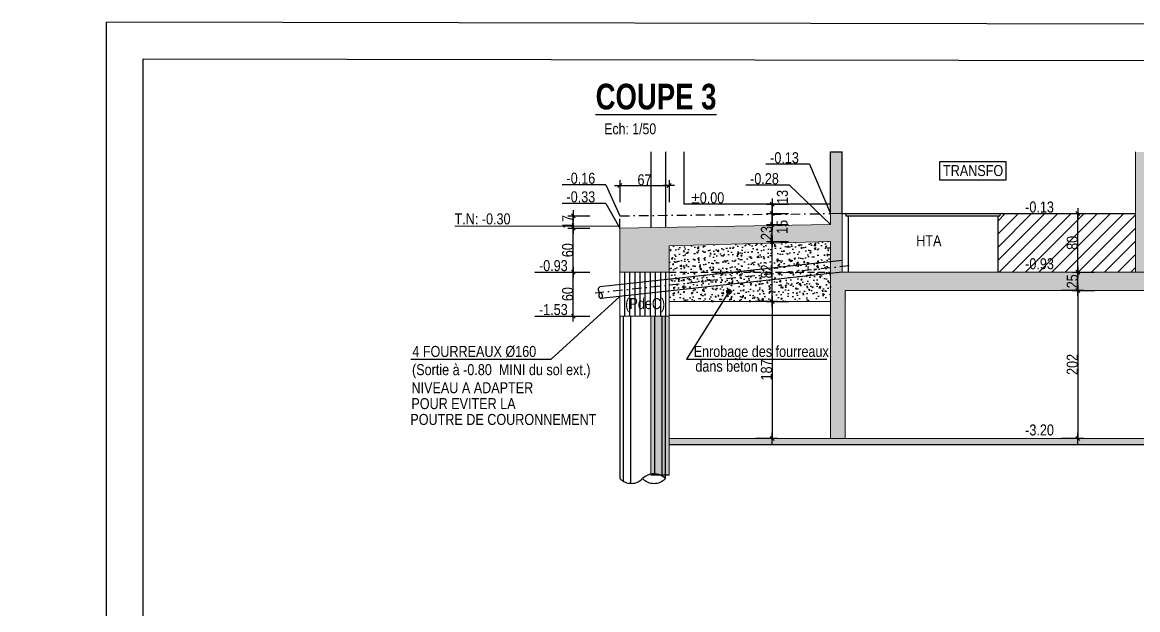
# Model space of a CAD drawing. Header units: centimetres. Extents: x 0 to 23018, y -29024 to -24812.
# Drawn here: x 15912 to 17434, y -25615 to -24812 of the extents above; entities that cross this region are included whole.
import ezdxf
from ezdxf.enums import TextEntityAlignment as Align

# ---------------------------------------------------------------- set-up
doc = ezdxf.new("R2010")
doc.units = ezdxf.units.CM
doc.header["$LTSCALE"] = 25.4
doc.header["$PDMODE"] = 1
doc.header["$PDSIZE"] = -2
doc.linetypes.add('CACHEX2', pattern=[19.05, 12.7, -6.35])
doc.linetypes.add('TIRETPTX2', pattern=[50.8, 25.4, -12.7, 0, -12.7])
for name, color, linetype in [('01_cote_gen', 4, 'Continuous'), ('01_linteaux', 2, 'Continuous'), ('01_murs_sup', 2, 'CACHEX2'), ('01_poch_BN', 9, 'Continuous'), ('01_poch_murs', 253, 'Continuous'), ('01_resv', 32, 'Continuous'), ('01_texte', 230, 'Continuous'), ('AA_COTES', 2, 'Continuous')]:
    doc.layers.add(name, color=color, linetype=linetype)
doc.layers.add('01_murs_coup', color=5, linetype='Continuous', lineweight=60)
doc.styles.add('ARIAL NA', font='ARIALN.TTF')
doc.styles.add('impact', font='impact.ttf')
doc.styles.add('MATTE_TXT', font='arial.ttf')
doc.styles.add('STYLE2', font='ARIALN.TTF')
doc.dimstyles.new('JB50', dxfattribs={"dimscale": 0.1, "dimtxt": 150, "dimasz": 15, "dimexe": 0.1, "dimexo": 0.1, "dimgap": 0.09, "dimtad": 1, "dimdec": 1, "dimdsep": 46, "dimtxsty": 'STYLE2', "dimblk1": 'BOND_G', "dimblk2": 'BOND_D', "dimsah": 1, "dimcen": 1.5, "dimdle": 0.01, "dimse1": 1, "dimse2": 1, "dimclrd": 4, "dimclre": 2, "dimclrt": 6, "dimazin": 2, "dimtfac": 2.333333, "dimtdec": 1, "dimtix": 1, "dimtmove": 2, "dimatfit": 3, "dimldrblk": 'BOND_G', "dimfxl": 1, "dimtolj": 1, "dimtzin": 0, "dimarcsym": 0})
pattern_1 = [(50, (-10723.669, 4445.877), (18.218467, -1.5939086), [1.905, -20.955]), (355, (-10723.669, 4445.877), (-3.524342, 19.1056845), [1.524, -16.764058]), (100.451445, (-10722.15, 4445.744), (14.694125, 17.511775), [1.619001, -17.8090245]), (46.1842, (-10723.67, 4450.957), (27.107904, -4.204233), [2.8575, -31.4325]), (96.63556, (-10721.41, 4450.607), (23.740413, 24.742612), [2.428502, -26.71356]), (351.18415, (-10723.67, 4450.957), (23.740413, 24.742612), [2.285997, -25.145973]), (21, (-10721.129, 4449.687), (15.161439, -10.22652), [1.905, -20.955]), (326, (-10721.129, 4449.687), (6.180203, 18.418797), [1.524, -16.764]), (71.451445, (-10719.866, 4448.835), (21.341642, 8.192277), [1.619001, -17.808994]), (37.5, (-10723.669, 4445.877), (0.3088603, 8.4555039), [0, -16.5608, 0, -17.018, 0, -16.8275]), (7.5, (-10723.669, 4445.877), (6.6819663, 10.0180575), [0, -9.7028, 0, -16.1798, 0, -6.4135]), (327.5, (-10729.333, 4445.877), (13.5590595, -0.5728744), [0, -6.35, 0, -19.812, 0, -26.289]), (317.5, (-10731.873, 4445.877), (14.812918, 2.542649), [0, -8.255, 0, -13.1572, 0, -18.669])]

# ---------------------------------------------------------------- blocks, each defined once
blk = doc.blocks.new('BOND_G')
at = {"layer": 'AA_COTES', "color": 0}
for p, q in [((0, -5), (0, 15)), ((5, 0), (-5, 0)), ((1.8, 1.8), (-1.8, -1.8))]:
    blk.add_line(p, q, dxfattribs=at)
blk = doc.blocks.new('BOND_D')
at = {"layer": 'AA_COTES', "color": 0}
for p, q in [((5, 0), (-5, 0)), ((-1.8, -1.8), (1.8, 1.8)), ((0, 5), (0, -15))]:
    blk.add_line(p, q, dxfattribs=at)
blk = doc.blocks.new('*D39')
at = {"layer": '01_cote_gen', "color": 4, "lineweight": -2, "ltscale": 3, "transparency": 16777216}
blk.add_line((20076.5, -25449.1), (20076.5, -25506.1), dxfattribs=at)
at = {"layer": 'Defpoints', "color": 0, "ltscale": 3, "transparency": 16777216}
for p in [(20054, -25447.6), (0, -25507.6), (20076.5, -25507.6)]:
    blk.add_point(p, dxfattribs=at)
at = {"layer": '01_cote_gen', "color": 4, "lineweight": -2, "ltscale": 3, "transparency": 16777216, "xscale": 1.5, "yscale": 1.5, "zscale": 1.5}
for name, p, rotation in [('BOND_G', (20076.5, -25447.6), 90), ('BOND_D', (20076.5, -25507.6), 270)]:
    blk.add_blockref(name, p, dxfattribs=dict(at, rotation=rotation))
at = {"layer": '01_cote_gen', "color": 6, "ltscale": 3, "transparency": 16777216, "insert": (20068.9, -25477.6), "char_height": 15, "attachment_point": 5, "rotation": 90, "style": 'STYLE2'}
blk.add_mtext('\\A1;60', dxfattribs=at)
blk = doc.blocks.new('*D279')
at = {"layer": '01_cote_gen', "color": 4, "lineweight": -2, "ltscale": 3, "transparency": 16777216}
blk.add_line((17352.5, -25152.1), (17352.5, -25075.1), dxfattribs=at)
at = {"layer": 'Defpoints', "color": 0, "ltscale": 3, "transparency": 16777216}
for p in [(17352.5, -25073.6), (17365.2, -25073.6), (17365.2, -25153.6)]:
    blk.add_point(p, dxfattribs=at)
at = {"layer": '01_cote_gen', "color": 4, "lineweight": -2, "ltscale": 3, "transparency": 16777216, "xscale": 1.5, "yscale": 1.5, "zscale": 1.5}
for name, p, rotation in [('BOND_D', (17352.5, -25073.6), 90), ('BOND_G', (17352.5, -25153.6), 270)]:
    blk.add_blockref(name, p, dxfattribs=dict(at, rotation=rotation))
at = {"layer": '01_cote_gen', "color": 6, "ltscale": 3, "transparency": 16777216, "insert": (17344.8, -25113.6), "char_height": 15, "attachment_point": 5, "rotation": 90, "style": 'STYLE2'}
blk.add_mtext('\\A1;80', dxfattribs=at)
blk = doc.blocks.new('*D280')
at = {"layer": '01_cote_gen', "color": 4, "lineweight": -2, "ltscale": 3, "transparency": 16777216}
blk.add_line((17352.5, -25177.1), (17352.5, -25155.1), dxfattribs=at)
at = {"layer": 'Defpoints', "color": 0, "ltscale": 3, "transparency": 16777216}
for p in [(17352.5, -25153.6), (17375, -25153.6), (17375, -25178.6)]:
    blk.add_point(p, dxfattribs=at)
at = {"layer": '01_cote_gen', "color": 4, "lineweight": -2, "ltscale": 3, "transparency": 16777216, "xscale": 1.5, "yscale": 1.5, "zscale": 1.5}
for name, p, rotation in [('BOND_D', (17352.5, -25153.6), 90), ('BOND_G', (17352.5, -25178.6), 270)]:
    blk.add_blockref(name, p, dxfattribs=dict(at, rotation=rotation))
at = {"layer": '01_cote_gen', "color": 6, "ltscale": 3, "transparency": 16777216, "insert": (17344.8, -25166.1), "char_height": 15, "attachment_point": 5, "rotation": 90, "style": 'STYLE2'}
blk.add_mtext('\\A1;25', dxfattribs=at)
blk = doc.blocks.new('*D281')
at = {"layer": '01_cote_gen', "color": 4, "lineweight": -2, "ltscale": 3, "transparency": 16777216}
blk.add_line((17352.5, -25180.1), (17352.5, -25379.1), dxfattribs=at)
at = {"layer": 'Defpoints', "color": 0, "ltscale": 3, "transparency": 16777216}
for p in [(17385.8, -25178.6), (17352.5, -25380.6), (17385.8, -25380.6)]:
    blk.add_point(p, dxfattribs=at)
at = {"layer": '01_cote_gen', "color": 4, "lineweight": -2, "ltscale": 3, "transparency": 16777216, "xscale": 1.5, "yscale": 1.5, "zscale": 1.5}
for name, p, rotation in [('BOND_G', (17352.5, -25178.6), 90), ('BOND_D', (17352.5, -25380.6), 270)]:
    blk.add_blockref(name, p, dxfattribs=dict(at, rotation=rotation))
at = {"layer": '01_cote_gen', "color": 6, "ltscale": 3, "transparency": 16777216, "insert": (17344.8, -25279.6), "char_height": 15, "attachment_point": 5, "rotation": 90, "style": 'STYLE2'}
blk.add_mtext('\\A1;202', dxfattribs=at)
blk = doc.blocks.new('*D282')
at = {"layer": '01_resv', "color": 4, "lineweight": -2, "ltscale": 3, "transparency": 16777216}
blk.add_line((16935.2, -25195.1), (16935.2, -25379.1), dxfattribs=at)
at = {"layer": 'Defpoints', "color": 0, "ltscale": 3, "transparency": 16777216}
for p in [(16917.8, -25193.6), (16935.2, -25380.6), (17027.5, -25380.6)]:
    blk.add_point(p, dxfattribs=at)
at = {"layer": '01_resv', "color": 4, "lineweight": -2, "ltscale": 3, "transparency": 16777216, "xscale": 1.5, "yscale": 1.5, "zscale": 1.5}
for name, p, rotation in [('BOND_G', (16935.2, -25193.6), 90), ('BOND_D', (16935.2, -25380.6), 270)]:
    blk.add_blockref(name, p, dxfattribs=dict(at, rotation=rotation))
at = {"layer": '01_resv', "color": 6, "ltscale": 3, "transparency": 16777216, "insert": (16927.5, -25287.1), "char_height": 15, "attachment_point": 5, "rotation": 90, "style": 'STYLE2'}
blk.add_mtext('\\A1;187', dxfattribs=at)
blk = doc.blocks.new('*D283')
at = {"layer": '01_resv', "color": 4, "lineweight": -2, "ltscale": 3, "transparency": 16777216}
blk.add_line((16935.2, -25192.1), (16935.2, -25113.1), dxfattribs=at)
at = {"layer": 'Defpoints', "color": 0, "ltscale": 3, "transparency": 16777216}
for p in [(16935.2, -25111.6), (16938.2, -25111.6), (16969.7, -25193.6)]:
    blk.add_point(p, dxfattribs=at)
at = {"layer": '01_resv', "color": 4, "lineweight": -2, "ltscale": 3, "transparency": 16777216, "xscale": 1.5, "yscale": 1.5, "zscale": 1.5}
for name, p, rotation in [('BOND_D', (16935.2, -25111.6), 90), ('BOND_G', (16935.2, -25193.6), 270)]:
    blk.add_blockref(name, p, dxfattribs=dict(at, rotation=rotation))
at = {"layer": '01_resv', "color": 6, "ltscale": 3, "transparency": 16777216, "insert": (16927.5, -25152.6), "char_height": 15, "attachment_point": 5, "rotation": 90, "style": 'STYLE2'}
blk.add_mtext('\\A1;82', dxfattribs=at)
blk = doc.blocks.new('*D294')
at = {"layer": '01_cote_gen', "color": 4, "lineweight": -2, "transparency": 16777216}
blk.add_line((16935.2, -25110.1), (16935.2, -25090.1), dxfattribs=at)
at = {"layer": 'Defpoints', "color": 0, "transparency": 16777216}
for p in [(16935.2, -25088.6), (16956.8, -25088.6), (16952.5, -25111.6)]:
    blk.add_point(p, dxfattribs=at)
at = {"layer": '01_cote_gen', "color": 4, "lineweight": -2, "transparency": 16777216, "xscale": 1.5, "yscale": 1.5, "zscale": 1.5}
for name, p, rotation in [('BOND_D', (16935.2, -25088.6), 90), ('BOND_G', (16935.2, -25111.6), 270)]:
    blk.add_blockref(name, p, dxfattribs=dict(at, rotation=rotation))
at = {"layer": '01_cote_gen', "color": 6, "transparency": 16777216, "insert": (16927.5, -25100.1), "char_height": 15, "attachment_point": 5, "rotation": 90, "style": 'STYLE2'}
blk.add_mtext('\\A1;23', dxfattribs=at)
blk = doc.blocks.new('*D295')
at = {"layer": '01_cote_gen', "color": 4, "lineweight": -2, "transparency": 16777216}
blk.add_line((16935.2, -25087.1), (16935.2, -25075.1), dxfattribs=at)
at = {"layer": 'Defpoints', "color": 0, "transparency": 16777216}
for p in [(16935.2, -25073.6), (16946.7, -25073.6), (16946.7, -25088.6)]:
    blk.add_point(p, dxfattribs=at)
at = {"layer": '01_cote_gen', "color": 4, "lineweight": -2, "transparency": 16777216, "xscale": 1.5, "yscale": 1.5, "zscale": 1.5}
for name, p, rotation in [('BOND_D', (16935.2, -25073.6), 90), ('BOND_G', (16935.2, -25088.6), 270)]:
    blk.add_blockref(name, p, dxfattribs=dict(at, rotation=rotation))
at = {"layer": '01_cote_gen', "color": 6, "transparency": 16777216, "insert": (16948.9, -25091.8), "char_height": 15, "attachment_point": 5, "rotation": 90, "style": 'STYLE2'}
blk.add_mtext('\\A1;15', dxfattribs=at)
blk = doc.blocks.new('*D302')
at = {"layer": '01_cote_gen', "color": 4, "lineweight": -2, "transparency": 16777216}
blk.add_line((16664, -25212.1), (16664, -25155.1), dxfattribs=at)
at = {"layer": 'Defpoints', "color": 0, "transparency": 16777216}
for p in [(16664, -25153.6), (16727.6, -25153.6), (16727.6, -25213.6)]:
    blk.add_point(p, dxfattribs=at)
at = {"layer": '01_cote_gen', "color": 4, "lineweight": -2, "transparency": 16777216, "xscale": 1.5, "yscale": 1.5, "zscale": 1.5}
for name, p, rotation in [('BOND_D', (16664, -25153.6), 90), ('BOND_G', (16664, -25213.6), 270)]:
    blk.add_blockref(name, p, dxfattribs=dict(at, rotation=rotation))
at = {"layer": '01_cote_gen', "color": 6, "transparency": 16777216, "insert": (16656.3, -25183.6), "char_height": 15, "attachment_point": 5, "rotation": 90, "style": 'STYLE2'}
blk.add_mtext('\\A1;60', dxfattribs=at)
blk = doc.blocks.new('*D296')
at = {"layer": '01_cote_gen', "color": 4, "lineweight": -2, "transparency": 16777216}
blk.add_line((16664, -25152.1), (16664, -25095.1), dxfattribs=at)
at = {"layer": 'Defpoints', "color": 0, "transparency": 16777216}
for p in [(16664, -25093.6), (16727.6, -25093.6), (16727.6, -25153.6)]:
    blk.add_point(p, dxfattribs=at)
at = {"layer": '01_cote_gen', "color": 4, "lineweight": -2, "transparency": 16777216, "xscale": 1.5, "yscale": 1.5, "zscale": 1.5}
for name, p, rotation in [('BOND_D', (16664, -25093.6), 90), ('BOND_G', (16664, -25153.6), 270)]:
    blk.add_blockref(name, p, dxfattribs=dict(at, rotation=rotation))
at = {"layer": '01_cote_gen', "color": 6, "transparency": 16777216, "insert": (16656.3, -25123.6), "char_height": 15, "attachment_point": 5, "rotation": 90, "style": 'STYLE2'}
blk.add_mtext('\\A1;60', dxfattribs=at)
blk = doc.blocks.new('*D303')
at = {"layer": '01_murs_coup', "color": 4, "linetype": 'Continuous', "lineweight": -2, "transparency": 16777216}
blk.add_line((16729.1, -25035.3), (16793.1, -25035.3), dxfattribs=at)
at = {"layer": 'Defpoints', "color": 0, "linetype": 'Continuous', "transparency": 16777216}
for p in [(16794.6, -25035.3), (16727.6, -25102.5), (16794.6, -25117.6)]:
    blk.add_point(p, dxfattribs=at)
at = {"layer": '01_murs_coup', "color": 4, "linetype": 'Continuous', "lineweight": -2, "transparency": 16777216, "xscale": 1.5, "yscale": 1.5, "zscale": 1.5, "rotation": 180}
blk.add_blockref('BOND_G', (16727.6, -25035.3), dxfattribs=at)
at = {"layer": '01_murs_coup', "color": 4, "linetype": 'Continuous', "lineweight": -2, "transparency": 16777216, "xscale": 1.5, "yscale": 1.5, "zscale": 1.5}
blk.add_blockref('BOND_D', (16794.6, -25035.3), dxfattribs=at)
at = {"layer": '01_murs_coup', "color": 6, "linetype": 'Continuous', "lineweight": 5, "transparency": 16777216, "insert": (16761.1, -25027.6), "char_height": 15, "attachment_point": 5, "style": 'STYLE2'}
blk.add_mtext('\\A1;67', dxfattribs=at)
blk = doc.blocks.new('*D305')
at = {"layer": '01_poch_murs', "color": 4, "lineweight": -2, "transparency": 16777216}
blk.add_line((16664, -25092.1), (16664, -25078.1), dxfattribs=at)
at = {"layer": 'Defpoints', "color": 0, "transparency": 16777216}
for p in [(16664, -25076.6), (16727.6, -25076.6), (16686.5, -25093.6)]:
    blk.add_point(p, dxfattribs=at)
at = {"layer": '01_poch_murs', "color": 4, "lineweight": -2, "transparency": 16777216, "xscale": 1.5, "yscale": 1.5, "zscale": 1.5}
for name, p, rotation in [('BOND_D', (16664, -25076.6), 90), ('BOND_G', (16664, -25093.6), 270)]:
    blk.add_blockref(name, p, dxfattribs=dict(at, rotation=rotation))
at = {"layer": '01_poch_murs', "color": 6, "transparency": 16777216, "insert": (16656.4, -25085.1), "char_height": 15, "attachment_point": 5, "rotation": 90, "style": 'STYLE2'}
blk.add_mtext('\\A1;17', dxfattribs=at)
blk = doc.blocks.new('*D306')
at = {"layer": '01_poch_murs', "color": 4, "lineweight": -2, "transparency": 16777216}
blk.add_line((16935.2, -25072.1), (16935.2, -25062.1), dxfattribs=at)
at = {"layer": 'Defpoints', "color": 0, "transparency": 16777216}
for p in [(16935.2, -25060.6), (16952, -25060.6), (16952, -25073.6)]:
    blk.add_point(p, dxfattribs=at)
at = {"layer": '01_poch_murs', "color": 4, "lineweight": -2, "transparency": 16777216, "xscale": 1.5, "yscale": 1.5, "zscale": 1.5}
for name, p, rotation in [('BOND_D', (16935.2, -25060.6), 90), ('BOND_G', (16935.2, -25073.6), 270)]:
    blk.add_blockref(name, p, dxfattribs=dict(at, rotation=rotation))
at = {"layer": '01_poch_murs', "color": 6, "transparency": 16777216, "insert": (16949.3, -25050.9), "char_height": 15, "attachment_point": 5, "rotation": 90, "style": 'STYLE2'}
blk.add_mtext('\\A1;13', dxfattribs=at)

msp = doc.modelspace()

# ---------------------------------------------------------------- hatches: boundary and pattern name
at = {"layer": '01_poch_BN'}
h = msp.add_hatch(color=256, dxfattribs=at)
h.dxf.hatch_style = 1
h.paths.add_polyline_path([(17030.97, -24989.36), (17014.97, -24989.36), (17014.97, -25073.62), (17030.97, -25073.62)], flags=17)
h.paths.add_polyline_path([(17030.97, -25073.62), (17014.97, -25073.62), (17014.97, -25088.62), (16727.58, -25093.62), (16727.58, -25153.62), (16794.58, -25153.62), (16794.58, -25117.62), (17014.97, -25111.62), (17014.97, -25380.62), (17034.97, -25380.62), (17035.97, -25153.62), (17448.97, -25153.62), (17448.97, -24989.36), (17430.97, -24989.36), (17430.97, -25153.62), (17030.97, -25153.62)])
h.paths.add_polyline_path([(16794.58, -25213.62), (16784.58, -25213.62), (16784.58, -25430.95), (16794.58, -25430.95)])
h.paths.add_polyline_path([(16784.58, -25213.62), (16769.58, -25213.62), (16769.58, -25430.95), (16784.58, -25430.95)])
h.paths.add_polyline_path([(17844.01, -24989.36), (17826.01, -24989.36), (17826.01, -25072.62), (17472.01, -25072.62), (17472.01, -24989.36), (17454.01, -24989.36), (17454.01, -25097.62), (17454.01, -25153.4), (17472.01, -25153.4), (17472.01, -25095.62), (17826.01, -25095.62), (17826.01, -25380.62), (17844.01, -25380.62)])
h.paths.add_polyline_path([(18385.01, -25087.62), (18435.64, -25087.62), (18435.64, -25067.62), (18385.01, -25067.62), (18385.01, -24989.36), (18367.01, -24989.36), (18367.01, -25072.62), (18202.01, -25072.62), (18202.01, -24989.36), (18184.01, -24989.36), (18184.01, -25067.62), (18029.01, -25067.62), (18029.01, -25090.62), (18184.01, -25090.62), (18184.01, -25170.62), (18202.01, -25170.62), (18202.01, -25095.62), (18367.01, -25095.62), (18367.01, -25387.62), (18385.01, -25387.62)])
h.paths.add_polyline_path([(18432.92, -25387.62), (17844.01, -25387.62), (17844.01, -25380.62), (16794.58, -25380.62), (16794.58, -25389), (17831.5, -25389), (17831.5, -25397.58), (18432.92, -25397.58)])
h = msp.add_hatch(color=256, dxfattribs=at)
h.dxf.hatch_style = 1
h.paths.add_polyline_path([(17472.01, -25153.62), (17030.97, -25153.62), (17014.97, -25155.37), (17014.97, -25380.62), (17034.97, -25380.62), (17034.97, -25178.62), (17472.01, -25178.62)])
h.paths.add_polyline_path([(17360.35, -25179.31), (17360.35, -25152.7), (17329.12, -25152.7), (17329.12, -25179.31)], flags=9)
at = {"layer": '01_poch_murs', "ltscale": 3}
h = msp.add_hatch(dxfattribs=at)
h.set_pattern_fill('ANSI31', color=256, scale=4)
h.set_pattern_definition([(45, (-12856.359, 530.296), (-8.980256, 8.980256), [])])
h.paths.add_polyline_path([(17430.97, -25073.62), (17245.97, -25073.62), (17245.97, -25076.62), (17242.97, -25076.62), (17242.97, -25153.62), (17430.97, -25153.62)])
h.paths.add_polyline_path([(17360.35, -25126.85), (17360.35, -25100.24), (17329.12, -25100.24), (17329.12, -25126.85)], flags=24)
h.paths.add_polyline_path([(17277.14, -25153.74), (17323.02, -25153.74), (17323.02, -25130.75), (17277.14, -25130.75)], flags=9)
at = {"layer": '01_poch_murs', "ltscale": 0.5}
h = msp.add_hatch(dxfattribs=at)
h.set_pattern_fill('AR-CONC', color=256, scale=0.1)
h.set_pattern_definition(pattern_1)
h.paths.add_polyline_path([(17014.97, -25111.62), (16794.58, -25117.62), (16794.58, -25121.62), (16794.58, -25163.33), (17014.97, -25139.31)])
h.paths.add_polyline_path([(16988.6, -25164.87), (16988.6, -25138.26), (16957.38, -25138.26), (16957.38, -25164.87)])
at = {"layer": '01_poch_murs', "ltscale": 3}
h = msp.add_hatch(dxfattribs=at)
h.set_pattern_fill('AR-CONC', color=256, scale=0.1)
h.set_pattern_definition(pattern_1)
h.paths.add_polyline_path([(17014.97, -25147.53), (17014.97, -25139.31), (16794.58, -25163.33), (16794.58, -25171.31)])
h.paths.add_polyline_path([(17014.97, -25155.37), (17014.97, -25147.53), (16794.58, -25171.31), (16794.58, -25179.41)])
edge = h.paths.add_edge_path()
edge.add_line((17014.97, -25155.37), (16794.58, -25179.41))
edge.add_line((16794.58, -25179.41), (16794.58, -25193.62))
edge.add_line((16794.58, -25193.62), (16861.93, -25193.62))
edge.add_line((16861.93, -25193.62), (16863.3, -25182.26))
edge.add_arc((16863.8, -25180.32), 2, 180, 255.63934, ccw=False)
edge.add_arc((16863.8, -25180.32), 2, 0, 180, ccw=False)
edge.add_arc((16863.8, -25180.32), 2, -104.36066, 0, ccw=False)
edge.add_line((16863.3, -25182.26), (16861.93, -25193.62))
edge.add_line((16861.93, -25193.62), (17014.97, -25193.62))
edge.add_line((17014.97, -25193.62), (17014.97, -25178.62))
edge.add_line((17014.97, -25178.62), (17014.97, -25155.37))
h.paths.add_polyline_path([(16988.6, -25164.87), (16988.6, -25138.26), (16957.38, -25138.26), (16957.38, -25164.87)])

# ---------------------------------------------------------------- linework, layer by layer
at = {"layer": '01_cote_gen'}
for p in [(23017.31, -24824.36), (16027.31, -29024.36)]:
    msp.add_line(p, (16027.31, -24812.4), dxfattribs=at)
at = {"layer": '01_linteaux', "linetype": 'Continuous'}
for p, q in [((16769.97, -24989.36), (16769.97, -25092.89)), ((16789.97, -24989.36), (16789.97, -25092.54)), ((16814.97, -24989.36), (16814.97, -25060.62)), ((17014.97, -25073.62), (17014.97, -24989.36)), ((17030.97, -25073.62), (17030.97, -24989.36)), ((17014.97, -25060.62), (16814.97, -25060.62)), ((17030.97, -25073.62), (17035.97, -25073.62)), ((17035.97, -25073.62), (17035.97, -25076.62)), ((17035.97, -25073.62), (17245.97, -25073.62)), ((17035.97, -25076.62), (17038.97, -25076.62)), ((17038.97, -25076.62), (17038.97, -25153.62)), ((17038.97, -25076.62), (17242.97, -25076.62)), ((17242.97, -25076.62), (17242.97, -25153.62)), ((17242.97, -25076.62), (17245.97, -25076.62)), ((17245.97, -25073.62), (17245.97, -25076.62)), ((17245.97, -25073.62), (17430.97, -25073.62)), ((17030.97, -25137.57), (16700.21, -25173.61)), ((17030.97, -25153.62), (16701.57, -25189.55)), ((16727.58, -25213.62), (16727.58, -25430.95)), ((16794.58, -25212.23), (17014.97, -25212.23))]:
    msp.add_line(p, q, dxfattribs=at)
at = {"layer": '01_linteaux', "linetype": 'TIRETPTX2', "ltscale": 0.02}
for p, q in [((16727.58, -25076.62), (17014.97, -25073.62)), ((16727.58, -25093.62), (16727.58, -25076.62)), ((17040.33, -25144.79), (16693.72, -25182.2))]:
    msp.add_line(p, q, dxfattribs=at)
at = {"layer": '01_linteaux'}
for p, q in [((16727.58, -25213.62), (16727.58, -25435.48)), ((16789.58, -25435.48), (16789.58, -25213.62))]:
    msp.add_line(p, q, dxfattribs=at)
at = {"layer": '01_linteaux', "linetype": 'Continuous'}
for centre, start, end in [((16702.36, -25177.44), 119.37353, 250.42289), ((16703.04, -25185.41), 119.37353, 250.42289), ((16699.42, -25185.72), 299.37353, 70.42289)]:
    msp.add_arc(centre, 4.39, start, end, dxfattribs=at)
at = {"layer": '01_linteaux'}
for centre, start, end in [((16743.08, -25420.41), 224.19387, 315.80613), ((16774.08, -25450.55), 44.19387, 135.80613), ((16774.08, -25420.41), 224.19387, 315.80613)]:
    msp.add_arc(centre, 21.62, start, end, dxfattribs=at)
at = {"layer": '01_murs_coup', "linetype": 'Continuous', "lineweight": 5}
for p, q in [((17014.97, -24989.36), (17014.97, -25088.62)), ((17030.97, -24989.36), (17030.97, -25153.62)), ((17430.97, -24989.36), (17430.97, -25153.62)), ((17430.97, -24989.36), (17430.97, -25153.62)), ((17014.97, -25073.62), (17014.97, -25088.62)), ((17014.97, -25073.62), (17030.97, -25073.62)), ((17030.97, -25073.62), (17030.97, -25153.62)), ((16727.58, -25090.62), (16502.4, -25090.62)), ((16727.58, -25093.62), (17014.97, -25088.62)), ((16727.58, -25213.62), (16727.58, -25093.62)), ((16794.58, -25117.62), (17014.97, -25111.62)), ((16794.58, -25153.62), (16794.58, -25117.62)), ((17014.97, -25111.62), (17014.97, -25380.62)), ((16794.58, -25153.62), (16727.58, -25153.62)), ((16794.58, -25213.62), (16794.58, -25153.62)), ((17030.97, -25153.62), (17472.01, -25153.62)), ((17014.97, -25178.62), (17014.97, -25193.62)), ((17034.97, -25178.62), (17472.01, -25178.62)), ((17034.97, -25178.62), (17034.97, -25380.62)), ((16794.58, -25193.62), (17014.97, -25193.62)), ((16794.58, -25213.62), (16727.58, -25213.62)), ((16769.58, -25213.62), (16769.58, -25430.95)), ((16794.58, -25213.62), (16794.58, -25430.95)), ((16794.58, -25380.62), (17844.01, -25380.62))]:
    msp.add_line(p, q, dxfattribs=at)
at = {"layer": '01_murs_sup', "ltscale": 0.03}
msp.add_line((16794.58, -25153.62), (17014.97, -25153.62), dxfattribs=at)
at = {"layer": '01_poch_BN'}
for p, q in [((17014.97, -24989.36), (17030.97, -24989.36)), ((16794.58, -25389), (17831.5, -25389))]:
    msp.add_line(p, q, dxfattribs=at)
at = {"layer": '01_poch_BN', "ltscale": 3}
msp.add_line((16794.58, -25430.95), (16769.58, -25430.95), dxfattribs=at)
at = {"layer": '01_poch_murs'}
for p, q in [((16734.2, -25213.62), (16734.2, -25153.62)), ((16741.2, -25213.62), (16741.2, -25153.62)), ((16748.2, -25213.62), (16748.2, -25153.62)), ((16755.2, -25213.62), (16755.2, -25153.62)), ((16762.2, -25213.62), (16762.2, -25153.62)), ((16769.2, -25213.62), (16769.2, -25153.62)), ((16776.2, -25213.62), (16776.2, -25153.62)), ((16783.2, -25213.62), (16783.2, -25153.62)), ((16790.2, -25213.62), (16790.2, -25153.62)), ((16732.58, -25439.3), (16732.58, -25213.62)), ((16742.58, -25442.02), (16742.58, -25213.62)), ((16774.58, -25213.62), (16774.58, -25428.93)), ((16784.58, -25213.62), (16784.58, -25431.65))]:
    msp.add_line(p, q, dxfattribs=at)
at = {"layer": '01_texte'}
for p, q in [((22967.31, -24874.36), (16077.31, -24862.55)), ((16077.31, -28974.36), (16077.31, -24862.55)), ((16986.06, -25006.35), (16926.73, -25006.35)), ((16986.06, -25006.35), (17014.97, -25073.62)), ((16708.2, -25034.31), (16648.88, -25034.31)), ((16708.2, -25034.31), (16727.58, -25076.62)), ((16958.74, -25034.87), (16899.42, -25034.87)), ((17014.97, -25088.62), (16958.74, -25034.87)), ((16708.2, -25059.71), (16648.88, -25059.71)), ((16708.2, -25059.71), (16727.58, -25093.62)), ((16611.33, -25153.62), (16656.49, -25153.62)), ((16876.25, -25180.32), (16818.46, -25272.27)), ((16633.59, -25272.27), (16727.58, -25186.72)), ((16611.33, -25213.62), (16656.49, -25213.62)), ((16442.1, -25272.27), (16633.59, -25272.27)), ((16818.46, -25272.27), (17009.94, -25272.27))]:
    msp.add_line(p, q, dxfattribs=at)
msp.add_lwpolyline([(17163.85, -25002.35), (17253.9, -25002.35), (17253.9, -25028.04), (17163.85, -25028.04)], close=True, dxfattribs=at)
at = {"layer": '01_texte', "const_width": 4}
msp.add_lwpolyline([(16874.25, -25180.32, 1), (16878.25, -25180.32, 1)], format="xyb", close=True, dxfattribs=at)

# ---------------------------------------------------------------- texts
at = {"layer": '01_texte'}
for s, height, style, p in [('%%UCOUPE 3', 35, 'impact', (16776.85, -24941.85)), ('-0.13', 15, 'ARIAL NA', (16952.15, -25009.37)), ('-0.16', 15, 'ARIAL NA', (16674.29, -25037.34)), ('TRANSFO', 15, 'ARIAL NA', (17209.47, -25026.84)), ('-0.28', 15, 'ARIAL NA', (16924.83, -25037.9)), ('-0.33', 15, 'ARIAL NA', (16674.29, -25062.73)), ('%%P0.00', 15, 'ARIAL NA', (16847.49, -25064.08)), ('-0.13', 15, 'ARIAL NA', (17300.08, -25076.68)), ('T.N: -0.30', 15, 'ARIAL NA', (16540.15, -25092.83)), ('HTA', 15, 'ARIAL NA', (17149.09, -25122.61)), ('-0.93', 15, 'ARIAL NA', (16636.74, -25156.65)), ('-0.93', 15, 'ARIAL NA', (17300.08, -25154.08)), ('-1.53', 15, 'ARIAL NA', (16636.74, -25216.65)), ('(PdeC)', 15, 'ARIAL NA', (16762.06, -25208.5)), ('4 FOURREAUX %%C160', 15, 'ARIAL NA', (16528.86, -25273.84)), ('Enrobage des fourreaux  ', 15, 'ARIAL NA', (16925.11, -25273.84)), ('dans beton', 15, 'ARIAL NA', (16873.04, -25294.01)), ('(Sortie à -0.80  MINI du sol ext.) ', 15, 'ARIAL NA', (16568.09, -25298.73)), ('NIVEAU A ADAPTER', 15, 'ARIAL NA', (16526.24, -25323.4)), ('POUR EVITER LA', 15, 'ARIAL NA', (16514.14, -25345.06)), ('POUTRE DE COURONNEMENT', 15, 'ARIAL NA', (16568.56, -25366.71)), ('-3.20', 15, 'ARIAL NA', (17300.08, -25381.08))]:
    msp.add_text(s, height=height, dxfattribs=dict(at, style=style)).set_placement(p, align=Align.BOTTOM_CENTER)
at = {"layer": '01_texte', "style": 'MATTE_TXT', "width": 0.8}
msp.add_text('Ech: 1/50', height=15, dxfattribs=at).set_placement((16741.63, -24969.87), align=Align.BOTTOM_CENTER)

# ---------------------------------------------------------------- dimensions: what is measured, and where the dimension line sits
at = {"layer": '01_cote_gen'}
dim = msp.add_linear_dim(base=(16935.2, -25073.62), p1=(16946.65, -25088.62), p2=(16946.65, -25073.62), angle=90, dimstyle='JB50', dxfattribs=at)
dim.commit()
dim.dimension.update_dxf_attribs({"geometry": '*D295', "text_midpoint": (16948.89, -25091.75), "dimtype": 160})
at = {"layer": '01_cote_gen', "ltscale": 3}
for base, p1, p2, picture, middle in [((17352.49, -25073.62), (17365.21, -25153.62), (17365.21, -25073.62), '*D279', (17344.82, -25113.62)), ((17352.49, -25153.62), (17374.99, -25178.62), (17374.99, -25153.62), '*D280', (17344.82, -25166.12)), ((17352.49, -25380.62), (17385.76, -25178.62), (17385.76, -25380.62), '*D281', (17344.82, -25279.62)), ((20076.52, -25507.62), (20054.02, -25447.62), (0, -25507.62), '*D39', (20068.85, -25477.62))]:
    dim = msp.add_linear_dim(base=base, p1=p1, p2=p2, angle=90, dimstyle='JB50', dxfattribs=at)
    dim.commit()
    dim.dimension.update_dxf_attribs({"geometry": picture, "text_midpoint": middle})
at = {"layer": '01_cote_gen'}
for base, p1, p2, picture, middle in [((16663.99, -25093.62), (16727.58, -25153.62), (16727.58, -25093.62), '*D296', (16656.32, -25123.62)), ((16935.2, -25088.62), (16952.55, -25111.62), (16956.81, -25088.62), '*D294', (16927.53, -25100.12)), ((16663.99, -25153.62), (16727.58, -25213.62), (16727.58, -25153.62), '*D302', (16656.32, -25183.62))]:
    dim = msp.add_linear_dim(base=base, p1=p1, p2=p2, angle=90, dimstyle='JB50', dxfattribs=at)
    dim.commit()
    dim.dimension.update_dxf_attribs({"geometry": picture, "text_midpoint": middle})
at = {"layer": '01_murs_coup', "linetype": 'Continuous', "lineweight": 5}
dim = msp.add_linear_dim(base=(16794.58, -25035.27), p1=(16727.58, -25102.55), p2=(16794.58, -25117.62), dimstyle='JB50', dxfattribs=at)
dim.commit()
dim.dimension.update_dxf_attribs({"geometry": '*D303', "text_midpoint": (16761.08, -25027.61)})
at = {"layer": '01_poch_murs'}
dim = msp.add_linear_dim(base=(16935.2, -25060.62), p1=(16951.98, -25073.62), p2=(16951.98, -25060.62), angle=90, dimstyle='JB50', dxfattribs=at)
dim.commit()
dim.dimension.update_dxf_attribs({"geometry": '*D306', "text_midpoint": (16949.29, -25050.92), "dimtype": 160})
dim = msp.add_linear_dim(base=(16663.99, -25076.62), p1=(16686.49, -25093.62), p2=(16727.58, -25076.62), angle=90, dimstyle='JB50', dxfattribs=at)
dim.commit()
dim.dimension.update_dxf_attribs({"geometry": '*D305', "text_midpoint": (16656.45, -25085.12)})
at = {"layer": '01_resv', "ltscale": 3}
for base, p1, p2, picture, middle in [((16935.2, -25111.62), (16969.68, -25193.62), (16938.21, -25111.62), '*D283', (16927.53, -25152.62)), ((16935.2, -25380.62), (16917.76, -25193.62), (17027.48, -25380.62), '*D282', (16927.53, -25287.12))]:
    dim = msp.add_linear_dim(base=base, p1=p1, p2=p2, angle=90, dimstyle='JB50', dxfattribs=at)
    dim.commit()
    dim.dimension.update_dxf_attribs({"geometry": picture, "text_midpoint": middle})

doc.saveas('drawing.dxf')
